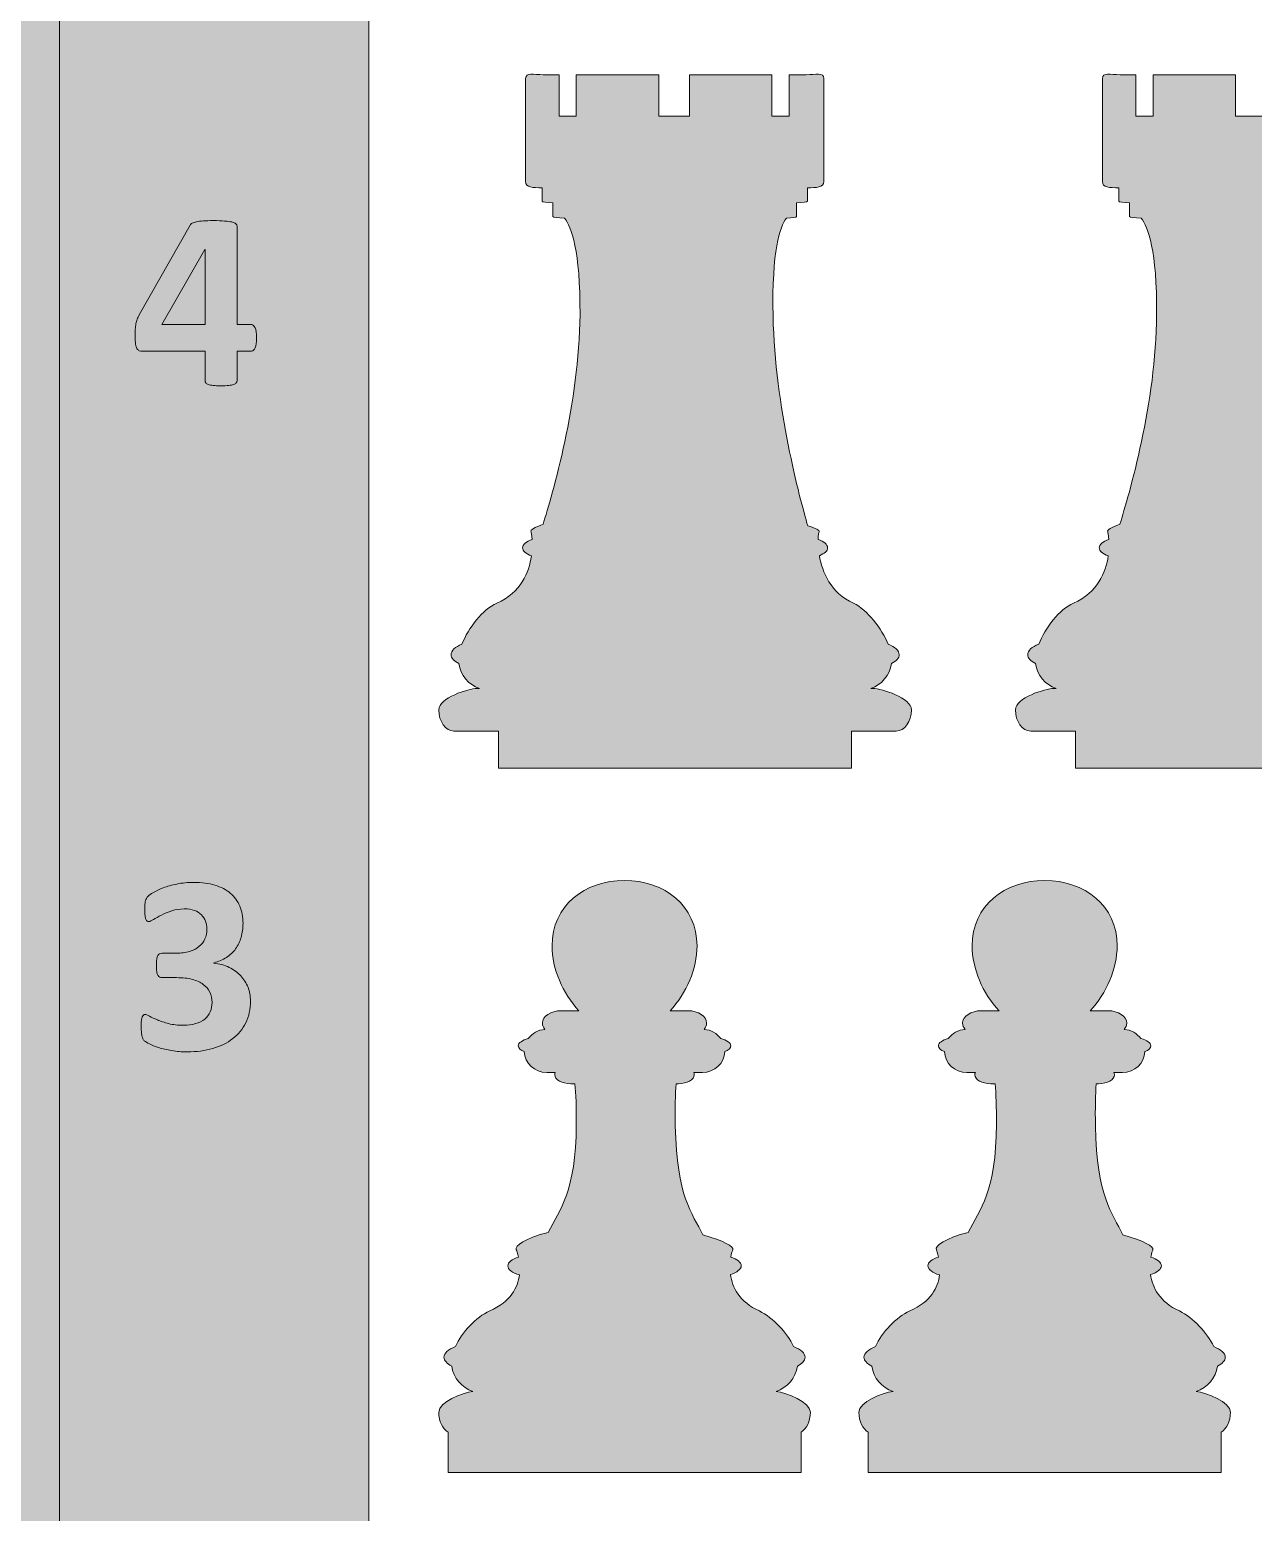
# Model space of a CAD drawing. Header units: inches. Extents: x 492 to 1331, y -1203 to -612.
# Drawn here: x 1050.2 to 1169.7, y -1058 to -913.2 of the extents above; entities that cross this region are included whole.
import ezdxf

# ---------------------------------------------------------------- set-up
doc = ezdxf.new("R2010")
doc.units = ezdxf.units.IN
doc.header["$MEASUREMENT"] = 0
doc.layers.add('Layer 1', color=7, linetype='Continuous')

# ---------------------------------------------------------------- blocks, each defined once
blk = doc.blocks.new('block 4')
at = {"layer": 'Layer 1', "lineweight": 0}
blk.add_lwpolyline([(1067.31, -934.63), (1067.29, -934.63), (1063.08, -941.98), (1067.31, -941.98), (1067.31, -934.63)], dxfattribs=at)
for points, knots in [([(1072.34, -943.29), (1072.34, -943.71), (1072.3, -944.03), (1072.21, -944.25), (1072.12, -944.46), (1072.01, -944.57), (1071.86, -944.57), (1071.86, -944.57), (1070.44, -944.57), (1070.44, -944.57), (1070.44, -944.57), (1070.44, -947.46), (1070.44, -947.46), (1070.44, -947.55), (1070.41, -947.62), (1070.36, -947.68), (1070.31, -947.74), (1070.23, -947.79), (1070.1, -947.83), (1069.98, -947.88), (1069.82, -947.91), (1069.62, -947.93), (1069.42, -947.95), (1069.17, -947.96), (1068.86, -947.96), (1068.56, -947.96), (1068.31, -947.95), (1068.11, -947.93), (1067.91, -947.91), (1067.75, -947.88), (1067.63, -947.83), (1067.51, -947.79), (1067.43, -947.74), (1067.38, -947.68), (1067.34, -947.62), (1067.31, -947.55), (1067.31, -947.46), (1067.31, -947.46), (1067.31, -944.57), (1067.31, -944.57), (1067.31, -944.57), (1061.2, -944.57), (1061.2, -944.57), (1061.08, -944.57), (1060.98, -944.56), (1060.89, -944.53), (1060.8, -944.5), (1060.72, -944.44), (1060.66, -944.33), (1060.6, -944.23), (1060.55, -944.08), (1060.52, -943.89), (1060.5, -943.69), (1060.48, -943.44), (1060.48, -943.12), (1060.48, -942.85), (1060.49, -942.62), (1060.5, -942.43), (1060.51, -942.24), (1060.53, -942.06), (1060.56, -941.9), (1060.59, -941.75), (1060.63, -941.6), (1060.68, -941.46), (1060.74, -941.32), (1060.81, -941.17), (1060.89, -941.02), (1060.89, -941.02), (1065.85, -932.26), (1065.85, -932.26), (1065.9, -932.18), (1065.97, -932.12), (1066.06, -932.07), (1066.16, -932.01), (1066.3, -931.97), (1066.48, -931.93), (1066.66, -931.89), (1066.88, -931.87), (1067.15, -931.85), (1067.42, -931.83), (1067.75, -931.82), (1068.14, -931.82), (1068.56, -931.82), (1068.92, -931.83), (1069.22, -931.86), (1069.51, -931.88), (1069.75, -931.91), (1069.93, -931.95), (1070.1, -932), (1070.23, -932.05), (1070.31, -932.12), (1070.4, -932.19), (1070.44, -932.26), (1070.44, -932.36), (1070.44, -932.36), (1070.44, -941.98), (1070.44, -941.98), (1070.44, -941.98), (1071.86, -941.98), (1071.86, -941.98), (1071.99, -941.98), (1072.1, -942.08), (1072.2, -942.28), (1072.29, -942.48), (1072.34, -942.82), (1072.34, -943.29)], [0, 0, 0, 0, 1, 1, 1, 2, 2, 2, 3, 3, 3, 4, 4, 4, 5, 5, 5, 6, 6, 6, 7, 7, 7, 8, 8, 8, 9, 9, 9, 10, 10, 10, 11, 11, 11, 12, 12, 12, 13, 13, 13, 14, 14, 14, 15, 15, 15, 16, 16, 16, 17, 17, 17, 18, 18, 18, 19, 19, 19, 20, 20, 20, 21, 21, 21, 22, 22, 22, 23, 23, 23, 24, 24, 24, 25, 25, 25, 26, 26, 26, 27, 27, 27, 28, 28, 28, 29, 29, 29, 30, 30, 30, 31, 31, 31, 32, 32, 32, 33, 33, 33, 34, 34, 34, 35, 35, 35, 35]), ([(1071.75, -1008.07), (1071.75, -1008.87), (1071.6, -1009.58), (1071.3, -1010.2), (1070.99, -1010.81), (1070.57, -1011.33), (1070.02, -1011.75), (1069.48, -1012.17), (1068.83, -1012.49), (1068.07, -1012.71), (1067.31, -1012.93), (1066.49, -1013.04), (1065.59, -1013.04), (1065.05, -1013.04), (1064.53, -1013), (1064.06, -1012.92), (1063.58, -1012.84), (1063.16, -1012.75), (1062.79, -1012.63), (1062.42, -1012.51), (1062.12, -1012.4), (1061.88, -1012.27), (1061.64, -1012.15), (1061.49, -1012.05), (1061.41, -1011.99), (1061.34, -1011.92), (1061.28, -1011.85), (1061.25, -1011.77), (1061.21, -1011.68), (1061.18, -1011.59), (1061.15, -1011.47), (1061.12, -1011.36), (1061.1, -1011.22), (1061.09, -1011.05), (1061.07, -1010.89), (1061.07, -1010.68), (1061.07, -1010.44), (1061.07, -1010.05), (1061.1, -1009.77), (1061.17, -1009.62), (1061.23, -1009.47), (1061.33, -1009.39), (1061.46, -1009.39), (1061.55, -1009.39), (1061.69, -1009.45), (1061.89, -1009.56), (1062.09, -1009.67), (1062.35, -1009.79), (1062.66, -1009.92), (1062.97, -1010.05), (1063.34, -1010.17), (1063.76, -1010.28), (1064.18, -1010.39), (1064.66, -1010.44), (1065.19, -1010.44), (1065.65, -1010.44), (1066.05, -1010.39), (1066.39, -1010.28), (1066.74, -1010.18), (1067.03, -1010.03), (1067.28, -1009.83), (1067.52, -1009.64), (1067.7, -1009.4), (1067.82, -1009.13), (1067.94, -1008.85), (1068, -1008.54), (1068, -1008.21), (1068, -1007.84), (1067.93, -1007.5), (1067.78, -1007.21), (1067.64, -1006.91), (1067.42, -1006.66), (1067.14, -1006.45), (1066.86, -1006.24), (1066.5, -1006.07), (1066.06, -1005.96), (1065.63, -1005.84), (1065.12, -1005.79), (1064.54, -1005.79), (1064.54, -1005.79), (1063.16, -1005.79), (1063.16, -1005.79), (1063.05, -1005.79), (1062.96, -1005.77), (1062.88, -1005.74), (1062.81, -1005.71), (1062.75, -1005.65), (1062.7, -1005.56), (1062.65, -1005.47), (1062.61, -1005.35), (1062.59, -1005.19), (1062.57, -1005.03), (1062.56, -1004.82), (1062.56, -1004.56), (1062.56, -1004.32), (1062.57, -1004.13), (1062.59, -1003.98), (1062.61, -1003.82), (1062.65, -1003.71), (1062.69, -1003.62), (1062.74, -1003.54), (1062.8, -1003.48), (1062.87, -1003.45), (1062.94, -1003.42), (1063.02, -1003.4), (1063.12, -1003.4), (1063.12, -1003.4), (1064.51, -1003.4), (1064.51, -1003.4), (1064.99, -1003.4), (1065.42, -1003.35), (1065.79, -1003.23), (1066.16, -1003.12), (1066.47, -1002.97), (1066.72, -1002.76), (1066.97, -1002.55), (1067.16, -1002.3), (1067.29, -1002.01), (1067.43, -1001.72), (1067.49, -1001.4), (1067.49, -1001.04), (1067.49, -1000.77), (1067.45, -1000.51), (1067.36, -1000.27), (1067.27, -1000.03), (1067.13, -999.82), (1066.95, -999.64), (1066.78, -999.46), (1066.55, -999.32), (1066.27, -999.22), (1065.99, -999.12), (1065.66, -999.07), (1065.28, -999.07), (1064.85, -999.07), (1064.45, -999.13), (1064.07, -999.26), (1063.69, -999.38), (1063.35, -999.52), (1063.05, -999.68), (1062.75, -999.83), (1062.49, -999.97), (1062.28, -1000.1), (1062.07, -1000.23), (1061.92, -1000.3), (1061.82, -1000.3), (1061.76, -1000.3), (1061.7, -1000.29), (1061.65, -1000.26), (1061.6, -1000.23), (1061.56, -1000.17), (1061.52, -1000.09), (1061.49, -1000.01), (1061.47, -999.89), (1061.45, -999.73), (1061.43, -999.58), (1061.43, -999.37), (1061.43, -999.13), (1061.43, -998.92), (1061.43, -998.75), (1061.44, -998.61), (1061.45, -998.48), (1061.46, -998.37), (1061.49, -998.27), (1061.51, -998.18), (1061.54, -998.11), (1061.58, -998.04), (1061.62, -997.97), (1061.68, -997.9), (1061.76, -997.82), (1061.84, -997.75), (1062.01, -997.63), (1062.27, -997.47), (1062.52, -997.32), (1062.84, -997.16), (1063.23, -997.01), (1063.62, -996.87), (1064.06, -996.74), (1064.57, -996.64), (1065.08, -996.53), (1065.63, -996.48), (1066.22, -996.48), (1066.99, -996.48), (1067.68, -996.57), (1068.28, -996.76), (1068.87, -996.94), (1069.38, -997.2), (1069.78, -997.54), (1070.19, -997.88), (1070.5, -998.3), (1070.71, -998.8), (1070.92, -999.3), (1071.02, -999.86), (1071.02, -1000.49), (1071.02, -1000.97), (1070.96, -1001.42), (1070.84, -1001.85), (1070.72, -1002.27), (1070.53, -1002.64), (1070.3, -1002.97), (1070.06, -1003.3), (1069.76, -1003.58), (1069.4, -1003.81), (1069.04, -1004.04), (1068.63, -1004.21), (1068.16, -1004.33), (1068.16, -1004.33), (1068.16, -1004.37), (1068.16, -1004.37), (1068.72, -1004.43), (1069.22, -1004.57), (1069.67, -1004.79), (1070.11, -1005.01), (1070.49, -1005.28), (1070.8, -1005.61), (1071.11, -1005.94), (1071.34, -1006.32), (1071.51, -1006.73), (1071.67, -1007.15), (1071.75, -1007.59), (1071.75, -1008.07)], [0, 0, 0, 0, 1, 1, 1, 2, 2, 2, 3, 3, 3, 4, 4, 4, 5, 5, 5, 6, 6, 6, 7, 7, 7, 8, 8, 8, 9, 9, 9, 10, 10, 10, 11, 11, 11, 12, 12, 12, 13, 13, 13, 14, 14, 14, 15, 15, 15, 16, 16, 16, 17, 17, 17, 18, 18, 18, 19, 19, 19, 20, 20, 20, 21, 21, 21, 22, 22, 22, 23, 23, 23, 24, 24, 24, 25, 25, 25, 26, 26, 26, 27, 27, 27, 28, 28, 28, 29, 29, 29, 30, 30, 30, 31, 31, 31, 32, 32, 32, 33, 33, 33, 34, 34, 34, 35, 35, 35, 36, 36, 36, 37, 37, 37, 38, 38, 38, 39, 39, 39, 40, 40, 40, 41, 41, 41, 42, 42, 42, 43, 43, 43, 44, 44, 44, 45, 45, 45, 46, 46, 46, 47, 47, 47, 48, 48, 48, 49, 49, 49, 50, 50, 50, 51, 51, 51, 52, 52, 52, 53, 53, 53, 54, 54, 54, 55, 55, 55, 56, 56, 56, 57, 57, 57, 58, 58, 58, 59, 59, 59, 60, 60, 60, 61, 61, 61, 62, 62, 62, 63, 63, 63, 64, 64, 64, 65, 65, 65, 66, 66, 66, 67, 67, 67, 68, 68, 68, 69, 69, 69, 70, 70, 70, 71, 71, 71, 72, 72, 72, 73, 73, 73, 73])]:
    blk.add_open_spline(points, degree=3, knots=knots, dxfattribs=at)

msp = doc.modelspace()

# ---------------------------------------------------------------- hatches: boundary and pattern name
at = {"layer": 'Layer 1'}
h = msp.add_hatch(color=250, dxfattribs=at)
h.dxf.hatch_style = 2
h.paths.add_polyline_path([(1083.3, -1202.91), (492.4, -1202.91), (492.4, -612.01), (1083.3, -612.01)])
h = msp.add_hatch(color=7, dxfattribs=at)
h.dxf.hatch_style = 2
edge = h.paths.add_edge_path()
edge.add_spline(control_points=[(1132.57, -977.53), (1132.57, -977.53), (1132.35, -977.53), (1132.35, -977.53), (1133.41, -977.17), (1134.2, -976.24), (1134.36, -975.1), (1134.84, -974.84), (1135.12, -974.55), (1135.12, -974.22), (1135.12, -973.84), (1134.71, -973.48), (1134.04, -973.2), (1133.41, -971.65), (1132.03, -969.88), (1130.65, -969.2), (1128.44, -968.21), (1127.6, -966.17), (1127.32, -964.56), (1127.82, -964.35), (1128.13, -964.08), (1128.13, -963.79), (1128.13, -963.47), (1127.77, -963.18), (1127.2, -962.97), (1127.21, -962.56), (1127.26, -962.29), (1127.3, -962.22), (1127.38, -962.09), (1126.96, -961.87), (1126.19, -961.63), (1125.43, -959.02), (1122.98, -950), (1122.8, -941.16), (1122.67, -934.75), (1123.46, -932.42), (1124.1, -931.58), (1124.67, -931.56), (1125.09, -931.49), (1125.09, -931.41), (1125.09, -931.41), (1125.09, -930.08), (1125.09, -930.08), (1125.71, -930.06), (1126.15, -929.99), (1126.15, -929.91), (1126.15, -929.91), (1126.15, -928.61), (1126.15, -928.61), (1127.04, -928.61), (1127.75, -928.59), (1127.75, -928), (1127.75, -928), (1127.75, -917.92), (1127.75, -917.92), (1127.75, -917.3), (1126.98, -917.56), (1126.03, -917.56), (1126.03, -917.56), (1124.36, -917.56), (1124.36, -917.56), (1124.36, -917.56), (1124.36, -921.6), (1124.36, -921.6), (1124.36, -921.6), (1122.67, -921.6), (1122.67, -921.6), (1122.67, -921.6), (1122.67, -917.56), (1122.67, -917.56), (1122.67, -917.56), (1114.62, -917.56), (1114.62, -917.56), (1114.62, -917.56), (1114.62, -921.6), (1114.62, -921.6), (1114.62, -921.6), (1111.63, -921.6), (1111.63, -921.6), (1111.63, -921.6), (1111.63, -917.56), (1111.63, -917.56), (1111.63, -917.56), (1103.58, -917.56), (1103.58, -917.56), (1103.58, -917.56), (1103.58, -921.6), (1103.58, -921.6), (1103.58, -921.6), (1101.9, -921.6), (1101.9, -921.6), (1101.9, -921.6), (1101.9, -917.56), (1101.9, -917.56), (1101.9, -917.56), (1100.35, -917.56), (1100.35, -917.56), (1099.4, -917.56), (1098.63, -917.3), (1098.63, -917.92), (1098.63, -917.92), (1098.63, -928), (1098.63, -928), (1098.63, -928.59), (1099.34, -928.61), (1100.23, -928.61), (1100.23, -928.61), (1100.23, -929.91), (1100.23, -929.91), (1100.23, -929.99), (1100.67, -930.06), (1101.29, -930.08), (1101.29, -930.08), (1101.29, -931.41), (1101.29, -931.41), (1101.29, -931.5), (1101.78, -931.57), (1102.42, -931.58), (1103.1, -932.42), (1103.97, -934.72), (1103.94, -941), (1103.89, -949.58), (1101.23, -958.67), (1100.33, -961.49), (1099.51, -961.78), (1099.06, -962.04), (1099.16, -962.22), (1099.18, -962.29), (1099.24, -962.56), (1099.26, -962.97), (1098.69, -963.18), (1098.33, -963.47), (1098.33, -963.79), (1098.33, -964.1), (1098.66, -964.37), (1099.2, -964.58), (1098.97, -966.18), (1098.16, -968.17), (1095.81, -969.2), (1094.42, -969.81), (1093.03, -971.63), (1092.41, -973.2), (1091.74, -973.48), (1091.34, -973.84), (1091.34, -974.22), (1091.34, -974.55), (1091.62, -974.84), (1092.1, -975.1), (1092.25, -976.24), (1093.05, -977.17), (1094.11, -977.53), (1094.11, -977.53), (1093.88, -977.53), (1093.88, -977.53), (1093.06, -977.53), (1090.14, -978.46), (1090.14, -979.61), (1090.14, -980.76), (1090.81, -981.69), (1091.63, -981.69), (1091.63, -981.69), (1095.99, -981.69), (1095.99, -981.69), (1095.99, -981.69), (1095.99, -985.33), (1095.99, -985.33), (1095.99, -985.33), (1130.47, -985.33), (1130.47, -985.33), (1130.47, -985.33), (1130.47, -981.69), (1130.47, -981.69), (1130.47, -981.69), (1134.82, -981.69), (1134.82, -981.69), (1135.65, -981.69), (1136.32, -980.76), (1136.32, -979.61), (1136.32, -978.46), (1133.4, -977.53), (1132.57, -977.53)], knot_values=[0, 0, 0, 0, 1, 1, 1, 2, 2, 2, 3, 3, 3, 4, 4, 4, 5, 5, 5, 6, 6, 6, 7, 7, 7, 8, 8, 8, 9, 9, 9, 10, 10, 10, 11, 11, 11, 12, 12, 12, 13, 13, 13, 14, 14, 14, 15, 15, 15, 16, 16, 16, 17, 17, 17, 18, 18, 18, 19, 19, 19, 20, 20, 20, 21, 21, 21, 22, 22, 22, 23, 23, 23, 24, 24, 24, 25, 25, 25, 26, 26, 26, 27, 27, 27, 28, 28, 28, 29, 29, 29, 30, 30, 30, 31, 31, 31, 32, 32, 32, 33, 33, 33, 34, 34, 34, 35, 35, 35, 36, 36, 36, 37, 37, 37, 38, 38, 38, 39, 39, 39, 40, 40, 40, 41, 41, 41, 42, 42, 42, 43, 43, 43, 44, 44, 44, 45, 45, 45, 46, 46, 46, 47, 47, 47, 48, 48, 48, 49, 49, 49, 50, 50, 50, 51, 51, 51, 52, 52, 52, 53, 53, 53, 54, 54, 54, 55, 55, 55, 56, 56, 56, 57, 57, 57, 58, 58, 58, 59, 59, 59, 60, 60, 60, 60], degree=3, periodic=1)
h = msp.add_hatch(color=7, dxfattribs=at)
h.dxf.hatch_style = 2
edge = h.paths.add_edge_path()
edge.add_spline(control_points=[(1188.91, -977.53), (1188.91, -977.53), (1188.68, -977.53), (1188.68, -977.53), (1189.74, -977.17), (1190.54, -976.24), (1190.69, -975.1), (1191.17, -974.84), (1191.45, -974.55), (1191.45, -974.22), (1191.45, -973.84), (1191.05, -973.48), (1190.37, -973.2), (1189.75, -971.65), (1188.37, -969.88), (1186.98, -969.2), (1184.78, -968.21), (1183.94, -966.17), (1183.66, -964.56), (1184.16, -964.35), (1184.47, -964.08), (1184.47, -963.79), (1184.47, -963.47), (1184.11, -963.18), (1183.53, -962.97), (1183.55, -962.56), (1183.59, -962.29), (1183.63, -962.22), (1183.71, -962.09), (1183.3, -961.87), (1182.53, -961.63), (1181.76, -959.02), (1179.32, -950), (1179.14, -941.16), (1179.01, -934.75), (1179.8, -932.42), (1180.44, -931.58), (1181.01, -931.56), (1181.43, -931.49), (1181.43, -931.41), (1181.43, -931.41), (1181.43, -930.08), (1181.43, -930.08), (1182.04, -930.06), (1182.49, -929.99), (1182.49, -929.91), (1182.49, -929.91), (1182.49, -928.61), (1182.49, -928.61), (1183.38, -928.61), (1184.08, -928.59), (1184.08, -928), (1184.08, -928), (1184.08, -917.92), (1184.08, -917.92), (1184.08, -917.3), (1183.31, -917.56), (1182.37, -917.56), (1182.37, -917.56), (1180.69, -917.56), (1180.69, -917.56), (1180.69, -917.56), (1180.69, -921.6), (1180.69, -921.6), (1180.69, -921.6), (1179.01, -921.6), (1179.01, -921.6), (1179.01, -921.6), (1179.01, -917.56), (1179.01, -917.56), (1179.01, -917.56), (1170.96, -917.56), (1170.96, -917.56), (1170.96, -917.56), (1170.96, -921.6), (1170.96, -921.6), (1170.96, -921.6), (1167.97, -921.6), (1167.97, -921.6), (1167.97, -921.6), (1167.97, -917.56), (1167.97, -917.56), (1167.97, -917.56), (1159.92, -917.56), (1159.92, -917.56), (1159.92, -917.56), (1159.92, -921.6), (1159.92, -921.6), (1159.92, -921.6), (1158.23, -921.6), (1158.23, -921.6), (1158.23, -921.6), (1158.23, -917.56), (1158.23, -917.56), (1158.23, -917.56), (1156.69, -917.56), (1156.69, -917.56), (1155.74, -917.56), (1154.97, -917.3), (1154.97, -917.92), (1154.97, -917.92), (1154.97, -928), (1154.97, -928), (1154.97, -928.59), (1155.67, -928.61), (1156.56, -928.61), (1156.56, -928.61), (1156.56, -929.91), (1156.56, -929.91), (1156.56, -929.99), (1157.01, -930.06), (1157.63, -930.08), (1157.63, -930.08), (1157.63, -931.41), (1157.63, -931.41), (1157.63, -931.5), (1158.11, -931.57), (1158.76, -931.58), (1159.44, -932.42), (1160.3, -934.72), (1160.27, -941), (1160.23, -949.58), (1157.56, -958.67), (1156.67, -961.49), (1155.84, -961.78), (1155.4, -962.04), (1155.49, -962.22), (1155.52, -962.29), (1155.57, -962.56), (1155.6, -962.97), (1155.02, -963.18), (1154.66, -963.47), (1154.66, -963.79), (1154.66, -964.1), (1154.99, -964.37), (1155.54, -964.58), (1155.3, -966.18), (1154.5, -968.17), (1152.14, -969.2), (1150.76, -969.81), (1149.37, -971.63), (1148.75, -973.2), (1148.08, -973.48), (1147.67, -973.84), (1147.67, -974.22), (1147.67, -974.55), (1147.95, -974.84), (1148.43, -975.1), (1148.59, -976.24), (1149.38, -977.17), (1150.44, -977.53), (1150.44, -977.53), (1150.22, -977.53), (1150.22, -977.53), (1149.39, -977.53), (1146.47, -978.46), (1146.47, -979.61), (1146.47, -980.76), (1147.14, -981.69), (1147.97, -981.69), (1147.97, -981.69), (1152.33, -981.69), (1152.33, -981.69), (1152.33, -981.69), (1152.33, -985.33), (1152.33, -985.33), (1152.33, -985.33), (1186.8, -985.33), (1186.8, -985.33), (1186.8, -985.33), (1186.8, -981.69), (1186.8, -981.69), (1186.8, -981.69), (1191.16, -981.69), (1191.16, -981.69), (1191.98, -981.69), (1192.65, -980.76), (1192.65, -979.61), (1192.65, -978.46), (1189.73, -977.53), (1188.91, -977.53)], knot_values=[0, 0, 0, 0, 1, 1, 1, 2, 2, 2, 3, 3, 3, 4, 4, 4, 5, 5, 5, 6, 6, 6, 7, 7, 7, 8, 8, 8, 9, 9, 9, 10, 10, 10, 11, 11, 11, 12, 12, 12, 13, 13, 13, 14, 14, 14, 15, 15, 15, 16, 16, 16, 17, 17, 17, 18, 18, 18, 19, 19, 19, 20, 20, 20, 21, 21, 21, 22, 22, 22, 23, 23, 23, 24, 24, 24, 25, 25, 25, 26, 26, 26, 27, 27, 27, 28, 28, 28, 29, 29, 29, 30, 30, 30, 31, 31, 31, 32, 32, 32, 33, 33, 33, 34, 34, 34, 35, 35, 35, 36, 36, 36, 37, 37, 37, 38, 38, 38, 39, 39, 39, 40, 40, 40, 41, 41, 41, 42, 42, 42, 43, 43, 43, 44, 44, 44, 45, 45, 45, 46, 46, 46, 47, 47, 47, 48, 48, 48, 49, 49, 49, 50, 50, 50, 51, 51, 51, 52, 52, 52, 53, 53, 53, 54, 54, 54, 55, 55, 55, 56, 56, 56, 57, 57, 57, 58, 58, 58, 59, 59, 59, 60, 60, 60, 60], degree=3, periodic=1)
h = msp.add_hatch(color=7, dxfattribs=at)
h.dxf.hatch_style = 2
edge = h.paths.add_edge_path()
edge.add_spline(control_points=[(1126.44, -1048.26), (1126.44, -1047.22), (1124.12, -1046.35), (1123.1, -1046.21), (1124.19, -1045.87), (1125.02, -1044.91), (1125.17, -1043.75), (1125.65, -1043.5), (1125.93, -1043.2), (1125.93, -1042.88), (1125.93, -1042.48), (1125.51, -1042.12), (1124.8, -1041.84), (1124.16, -1040.46), (1122.81, -1039.02), (1121.46, -1038.36), (1119.52, -1037.48), (1118.82, -1036.05), (1118.64, -1034.8), (1119.28, -1034.59), (1119.69, -1034.28), (1119.69, -1033.94), (1119.69, -1033.61), (1119.29, -1033.3), (1118.66, -1033.09), (1118.73, -1032.71), (1118.82, -1032.45), (1118.86, -1032.38), (1119.03, -1032.1), (1117.95, -1031.47), (1115.94, -1030.93), (1114.91, -1028.8), (1113.38, -1027.21), (1113.25, -1020.28), (1113.22, -1018.53), (1113.25, -1017.18), (1113.32, -1016.15), (1113.32, -1016.15), (1113.55, -1016.15), (1113.55, -1016.15), (1114.41, -1016.15), (1115.1, -1015.76), (1115.1, -1015.27), (1115.1, -1015.2), (1115.09, -1015.13), (1115.06, -1015.06), (1115.06, -1015.06), (1115.89, -1015.06), (1115.89, -1015.06), (1117.08, -1015.06), (1118.04, -1014.15), (1118.08, -1013.02), (1118.44, -1012.87), (1118.67, -1012.67), (1118.67, -1012.45), (1118.67, -1012.16), (1118.28, -1011.9), (1117.69, -1011.74), (1117.33, -1011.24), (1116.74, -1010.89), (1116.06, -1010.84), (1116.22, -1010.66), (1116.31, -1010.46), (1116.31, -1010.23), (1116.31, -1009.56), (1115.49, -1009.02), (1114.48, -1009.02), (1114.48, -1009.02), (1112.74, -1009.02), (1112.74, -1009.02), (1114.35, -1007.33), (1115.37, -1004.9), (1115.37, -1002.68), (1115.37, -998.77), (1112.2, -996.29), (1108.29, -996.29), (1104.38, -996.29), (1101.21, -998.77), (1101.21, -1002.68), (1101.21, -1004.9), (1102.23, -1007.33), (1103.84, -1009.02), (1103.84, -1009.02), (1102.1, -1009.02), (1102.1, -1009.02), (1101.09, -1009.02), (1100.27, -1009.56), (1100.27, -1010.23), (1100.27, -1010.46), (1100.36, -1010.66), (1100.52, -1010.84), (1099.84, -1010.89), (1099.25, -1011.24), (1098.89, -1011.74), (1098.3, -1011.9), (1097.91, -1012.16), (1097.91, -1012.45), (1097.91, -1012.67), (1098.14, -1012.87), (1098.5, -1013.02), (1098.54, -1014.15), (1099.5, -1015.06), (1100.69, -1015.06), (1100.69, -1015.06), (1101.52, -1015.06), (1101.52, -1015.06), (1101.49, -1015.13), (1101.47, -1015.2), (1101.47, -1015.27), (1101.47, -1015.76), (1102.17, -1016.15), (1103.03, -1016.15), (1103.03, -1016.15), (1103.45, -1016.15), (1103.45, -1016.15), (1103.54, -1017.15), (1103.59, -1018.45), (1103.58, -1020.12), (1103.55, -1026.77), (1101.96, -1028.41), (1100.83, -1030.68), (1098.62, -1031.24), (1097.52, -1031.98), (1097.72, -1032.38), (1097.75, -1032.45), (1097.85, -1032.71), (1097.93, -1033.09), (1097.29, -1033.3), (1096.89, -1033.6), (1096.89, -1033.94), (1096.89, -1034.3), (1097.33, -1034.62), (1098.03, -1034.83), (1097.87, -1036.05), (1097.18, -1037.45), (1095.12, -1038.36), (1093.76, -1038.95), (1092.41, -1040.44), (1091.77, -1041.84), (1091.07, -1042.12), (1090.65, -1042.48), (1090.65, -1042.88), (1090.65, -1043.2), (1090.93, -1043.5), (1091.41, -1043.75), (1091.56, -1044.91), (1092.39, -1045.87), (1093.48, -1046.21), (1092.46, -1046.35), (1090.14, -1047.22), (1090.14, -1048.26), (1090.14, -1049.14), (1090.52, -1049.89), (1091.05, -1050.2), (1091.05, -1050.2), (1091.05, -1054.14), (1091.05, -1054.14), (1091.05, -1054.14), (1125.53, -1054.14), (1125.53, -1054.14), (1125.53, -1054.14), (1125.53, -1050.2), (1125.53, -1050.2), (1126.06, -1049.89), (1126.44, -1049.14), (1126.44, -1048.26)], knot_values=[0, 0, 0, 0, 1, 1, 1, 2, 2, 2, 3, 3, 3, 4, 4, 4, 5, 5, 5, 6, 6, 6, 7, 7, 7, 8, 8, 8, 9, 9, 9, 10, 10, 10, 11, 11, 11, 12, 12, 12, 13, 13, 13, 14, 14, 14, 15, 15, 15, 16, 16, 16, 17, 17, 17, 18, 18, 18, 19, 19, 19, 20, 20, 20, 21, 21, 21, 22, 22, 22, 23, 23, 23, 24, 24, 24, 25, 25, 25, 26, 26, 26, 27, 27, 27, 28, 28, 28, 29, 29, 29, 30, 30, 30, 31, 31, 31, 32, 32, 32, 33, 33, 33, 34, 34, 34, 35, 35, 35, 36, 36, 36, 37, 37, 37, 38, 38, 38, 39, 39, 39, 40, 40, 40, 41, 41, 41, 42, 42, 42, 43, 43, 43, 44, 44, 44, 45, 45, 45, 46, 46, 46, 47, 47, 47, 48, 48, 48, 49, 49, 49, 50, 50, 50, 51, 51, 51, 52, 52, 52, 53, 53, 53, 54, 54, 54, 55, 55, 55, 55], degree=3, periodic=1)
h = msp.add_hatch(color=7, dxfattribs=at)
h.dxf.hatch_style = 2
edge = h.paths.add_edge_path()
edge.add_spline(control_points=[(1167.48, -1048.26), (1167.48, -1047.22), (1165.15, -1046.35), (1164.13, -1046.21), (1165.23, -1045.87), (1166.05, -1044.91), (1166.21, -1043.75), (1166.69, -1043.5), (1166.97, -1043.2), (1166.97, -1042.88), (1166.97, -1042.48), (1166.54, -1042.12), (1165.84, -1041.84), (1165.2, -1040.46), (1163.85, -1039.02), (1162.5, -1038.36), (1160.55, -1037.48), (1159.86, -1036.05), (1159.67, -1034.8), (1160.32, -1034.59), (1160.73, -1034.28), (1160.73, -1033.94), (1160.73, -1033.61), (1160.33, -1033.3), (1159.7, -1033.09), (1159.77, -1032.71), (1159.86, -1032.45), (1159.9, -1032.38), (1160.07, -1032.1), (1158.99, -1031.47), (1156.98, -1030.93), (1155.95, -1028.8), (1154.42, -1027.21), (1154.29, -1020.28), (1154.26, -1018.53), (1154.29, -1017.18), (1154.36, -1016.15), (1154.36, -1016.15), (1154.59, -1016.15), (1154.59, -1016.15), (1155.45, -1016.15), (1156.14, -1015.76), (1156.14, -1015.27), (1156.14, -1015.2), (1156.12, -1015.13), (1156.09, -1015.06), (1156.09, -1015.06), (1156.93, -1015.06), (1156.93, -1015.06), (1158.11, -1015.06), (1159.08, -1014.15), (1159.12, -1013.02), (1159.48, -1012.87), (1159.7, -1012.67), (1159.7, -1012.45), (1159.7, -1012.16), (1159.32, -1011.9), (1158.73, -1011.74), (1158.36, -1011.24), (1157.77, -1010.89), (1157.1, -1010.84), (1157.25, -1010.66), (1157.35, -1010.46), (1157.35, -1010.23), (1157.35, -1009.56), (1156.53, -1009.02), (1155.52, -1009.02), (1155.52, -1009.02), (1153.78, -1009.02), (1153.78, -1009.02), (1155.38, -1007.33), (1156.41, -1004.9), (1156.41, -1002.68), (1156.41, -998.77), (1153.24, -996.29), (1149.33, -996.29), (1145.42, -996.29), (1142.25, -998.77), (1142.25, -1002.68), (1142.25, -1004.9), (1143.27, -1007.33), (1144.87, -1009.02), (1144.87, -1009.02), (1143.14, -1009.02), (1143.14, -1009.02), (1142.13, -1009.02), (1141.31, -1009.56), (1141.31, -1010.23), (1141.31, -1010.46), (1141.4, -1010.66), (1141.56, -1010.84), (1140.88, -1010.89), (1140.29, -1011.24), (1139.92, -1011.74), (1139.34, -1011.9), (1138.95, -1012.16), (1138.95, -1012.45), (1138.95, -1012.67), (1139.17, -1012.87), (1139.54, -1013.02), (1139.58, -1014.15), (1140.54, -1015.06), (1141.72, -1015.06), (1141.72, -1015.06), (1142.56, -1015.06), (1142.56, -1015.06), (1142.53, -1015.13), (1142.51, -1015.2), (1142.51, -1015.27), (1142.51, -1015.76), (1143.21, -1016.15), (1144.07, -1016.15), (1144.07, -1016.15), (1144.49, -1016.15), (1144.49, -1016.15), (1144.58, -1017.15), (1144.63, -1018.45), (1144.62, -1020.12), (1144.59, -1026.77), (1142.99, -1028.41), (1141.86, -1030.68), (1139.66, -1031.24), (1138.56, -1031.98), (1138.75, -1032.38), (1138.78, -1032.45), (1138.89, -1032.71), (1138.97, -1033.09), (1138.33, -1033.3), (1137.92, -1033.6), (1137.92, -1033.94), (1137.92, -1034.3), (1138.37, -1034.62), (1139.06, -1034.83), (1138.91, -1036.05), (1138.22, -1037.45), (1136.15, -1038.36), (1134.8, -1038.95), (1133.45, -1040.44), (1132.8, -1041.84), (1132.11, -1042.12), (1131.68, -1042.48), (1131.68, -1042.88), (1131.68, -1043.2), (1131.96, -1043.5), (1132.44, -1043.75), (1132.6, -1044.91), (1133.42, -1045.87), (1134.52, -1046.21), (1133.5, -1046.35), (1131.18, -1047.22), (1131.18, -1048.26), (1131.18, -1049.14), (1131.55, -1049.89), (1132.09, -1050.2), (1132.09, -1050.2), (1132.09, -1054.14), (1132.09, -1054.14), (1132.09, -1054.14), (1166.57, -1054.14), (1166.57, -1054.14), (1166.57, -1054.14), (1166.57, -1050.2), (1166.57, -1050.2), (1167.1, -1049.89), (1167.48, -1049.14), (1167.48, -1048.26)], knot_values=[0, 0, 0, 0, 1, 1, 1, 2, 2, 2, 3, 3, 3, 4, 4, 4, 5, 5, 5, 6, 6, 6, 7, 7, 7, 8, 8, 8, 9, 9, 9, 10, 10, 10, 11, 11, 11, 12, 12, 12, 13, 13, 13, 14, 14, 14, 15, 15, 15, 16, 16, 16, 17, 17, 17, 18, 18, 18, 19, 19, 19, 20, 20, 20, 21, 21, 21, 22, 22, 22, 23, 23, 23, 24, 24, 24, 25, 25, 25, 26, 26, 26, 27, 27, 27, 28, 28, 28, 29, 29, 29, 30, 30, 30, 31, 31, 31, 32, 32, 32, 33, 33, 33, 34, 34, 34, 35, 35, 35, 36, 36, 36, 37, 37, 37, 38, 38, 38, 39, 39, 39, 40, 40, 40, 41, 41, 41, 42, 42, 42, 43, 43, 43, 44, 44, 44, 45, 45, 45, 46, 46, 46, 47, 47, 47, 48, 48, 48, 49, 49, 49, 50, 50, 50, 51, 51, 51, 52, 52, 52, 53, 53, 53, 54, 54, 54, 55, 55, 55, 55], degree=3, periodic=1)

# ---------------------------------------------------------------- linework, layer by layer
at = {"layer": 'Layer 1', "lineweight": 0}
for points in [[(1083.3, -1202.91), (492.4, -1202.91), (492.4, -612.01), (1083.3, -612.01), (1083.3, -1202.91)], [(1053.09, -1172.7), (522.61, -1172.7), (522.61, -642.21), (1053.09, -642.21), (1053.09, -1172.7)]]:
    msp.add_lwpolyline(points, dxfattribs=at)
for points, knots in [([(1132.57, -977.53), (1132.57, -977.53), (1132.35, -977.53), (1132.35, -977.53), (1133.41, -977.17), (1134.2, -976.24), (1134.36, -975.1), (1134.84, -974.84), (1135.12, -974.55), (1135.12, -974.22), (1135.12, -973.84), (1134.71, -973.48), (1134.04, -973.2), (1133.41, -971.65), (1132.03, -969.88), (1130.65, -969.2), (1128.44, -968.21), (1127.6, -966.17), (1127.32, -964.56), (1127.82, -964.35), (1128.13, -964.08), (1128.13, -963.79), (1128.13, -963.47), (1127.77, -963.18), (1127.2, -962.97), (1127.21, -962.56), (1127.26, -962.29), (1127.3, -962.22), (1127.38, -962.09), (1126.96, -961.87), (1126.19, -961.63), (1125.43, -959.02), (1122.98, -950), (1122.8, -941.16), (1122.67, -934.75), (1123.46, -932.42), (1124.1, -931.58), (1124.67, -931.56), (1125.09, -931.49), (1125.09, -931.41), (1125.09, -931.41), (1125.09, -930.08), (1125.09, -930.08), (1125.71, -930.06), (1126.15, -929.99), (1126.15, -929.91), (1126.15, -929.91), (1126.15, -928.61), (1126.15, -928.61), (1127.04, -928.61), (1127.75, -928.59), (1127.75, -928), (1127.75, -928), (1127.75, -917.92), (1127.75, -917.92), (1127.75, -917.3), (1126.98, -917.56), (1126.03, -917.56), (1126.03, -917.56), (1124.36, -917.56), (1124.36, -917.56), (1124.36, -917.56), (1124.36, -921.6), (1124.36, -921.6), (1124.36, -921.6), (1122.67, -921.6), (1122.67, -921.6), (1122.67, -921.6), (1122.67, -917.56), (1122.67, -917.56), (1122.67, -917.56), (1114.62, -917.56), (1114.62, -917.56), (1114.62, -917.56), (1114.62, -921.6), (1114.62, -921.6), (1114.62, -921.6), (1111.63, -921.6), (1111.63, -921.6), (1111.63, -921.6), (1111.63, -917.56), (1111.63, -917.56), (1111.63, -917.56), (1103.58, -917.56), (1103.58, -917.56), (1103.58, -917.56), (1103.58, -921.6), (1103.58, -921.6), (1103.58, -921.6), (1101.9, -921.6), (1101.9, -921.6), (1101.9, -921.6), (1101.9, -917.56), (1101.9, -917.56), (1101.9, -917.56), (1100.35, -917.56), (1100.35, -917.56), (1099.4, -917.56), (1098.63, -917.3), (1098.63, -917.92), (1098.63, -917.92), (1098.63, -928), (1098.63, -928), (1098.63, -928.59), (1099.34, -928.61), (1100.23, -928.61), (1100.23, -928.61), (1100.23, -929.91), (1100.23, -929.91), (1100.23, -929.99), (1100.67, -930.06), (1101.29, -930.08), (1101.29, -930.08), (1101.29, -931.41), (1101.29, -931.41), (1101.29, -931.5), (1101.78, -931.57), (1102.42, -931.58), (1103.1, -932.42), (1103.97, -934.72), (1103.94, -941), (1103.89, -949.58), (1101.23, -958.67), (1100.33, -961.49), (1099.51, -961.78), (1099.06, -962.04), (1099.16, -962.22), (1099.18, -962.29), (1099.24, -962.56), (1099.26, -962.97), (1098.69, -963.18), (1098.33, -963.47), (1098.33, -963.79), (1098.33, -964.1), (1098.66, -964.37), (1099.2, -964.58), (1098.97, -966.18), (1098.16, -968.17), (1095.81, -969.2), (1094.42, -969.81), (1093.03, -971.63), (1092.41, -973.2), (1091.74, -973.48), (1091.34, -973.84), (1091.34, -974.22), (1091.34, -974.55), (1091.62, -974.84), (1092.1, -975.1), (1092.25, -976.24), (1093.05, -977.17), (1094.11, -977.53), (1094.11, -977.53), (1093.88, -977.53), (1093.88, -977.53), (1093.06, -977.53), (1090.14, -978.46), (1090.14, -979.61), (1090.14, -980.76), (1090.81, -981.69), (1091.63, -981.69), (1091.63, -981.69), (1095.99, -981.69), (1095.99, -981.69), (1095.99, -981.69), (1095.99, -985.33), (1095.99, -985.33), (1095.99, -985.33), (1130.47, -985.33), (1130.47, -985.33), (1130.47, -985.33), (1130.47, -981.69), (1130.47, -981.69), (1130.47, -981.69), (1134.82, -981.69), (1134.82, -981.69), (1135.65, -981.69), (1136.32, -980.76), (1136.32, -979.61), (1136.32, -978.46), (1133.4, -977.53), (1132.57, -977.53)], [0, 0, 0, 0, 1, 1, 1, 2, 2, 2, 3, 3, 3, 4, 4, 4, 5, 5, 5, 6, 6, 6, 7, 7, 7, 8, 8, 8, 9, 9, 9, 10, 10, 10, 11, 11, 11, 12, 12, 12, 13, 13, 13, 14, 14, 14, 15, 15, 15, 16, 16, 16, 17, 17, 17, 18, 18, 18, 19, 19, 19, 20, 20, 20, 21, 21, 21, 22, 22, 22, 23, 23, 23, 24, 24, 24, 25, 25, 25, 26, 26, 26, 27, 27, 27, 28, 28, 28, 29, 29, 29, 30, 30, 30, 31, 31, 31, 32, 32, 32, 33, 33, 33, 34, 34, 34, 35, 35, 35, 36, 36, 36, 37, 37, 37, 38, 38, 38, 39, 39, 39, 40, 40, 40, 41, 41, 41, 42, 42, 42, 43, 43, 43, 44, 44, 44, 45, 45, 45, 46, 46, 46, 47, 47, 47, 48, 48, 48, 49, 49, 49, 50, 50, 50, 51, 51, 51, 52, 52, 52, 53, 53, 53, 54, 54, 54, 55, 55, 55, 56, 56, 56, 57, 57, 57, 58, 58, 58, 59, 59, 59, 60, 60, 60, 60]), ([(1188.91, -977.53), (1188.91, -977.53), (1188.68, -977.53), (1188.68, -977.53), (1189.74, -977.17), (1190.54, -976.24), (1190.69, -975.1), (1191.17, -974.84), (1191.45, -974.55), (1191.45, -974.22), (1191.45, -973.84), (1191.05, -973.48), (1190.37, -973.2), (1189.75, -971.65), (1188.37, -969.88), (1186.98, -969.2), (1184.78, -968.21), (1183.94, -966.17), (1183.66, -964.56), (1184.16, -964.35), (1184.47, -964.08), (1184.47, -963.79), (1184.47, -963.47), (1184.11, -963.18), (1183.53, -962.97), (1183.55, -962.56), (1183.59, -962.29), (1183.63, -962.22), (1183.71, -962.09), (1183.3, -961.87), (1182.53, -961.63), (1181.76, -959.02), (1179.32, -950), (1179.14, -941.16), (1179.01, -934.75), (1179.8, -932.42), (1180.44, -931.58), (1181.01, -931.56), (1181.43, -931.49), (1181.43, -931.41), (1181.43, -931.41), (1181.43, -930.08), (1181.43, -930.08), (1182.04, -930.06), (1182.49, -929.99), (1182.49, -929.91), (1182.49, -929.91), (1182.49, -928.61), (1182.49, -928.61), (1183.38, -928.61), (1184.08, -928.59), (1184.08, -928), (1184.08, -928), (1184.08, -917.92), (1184.08, -917.92), (1184.08, -917.3), (1183.31, -917.56), (1182.37, -917.56), (1182.37, -917.56), (1180.69, -917.56), (1180.69, -917.56), (1180.69, -917.56), (1180.69, -921.6), (1180.69, -921.6), (1180.69, -921.6), (1179.01, -921.6), (1179.01, -921.6), (1179.01, -921.6), (1179.01, -917.56), (1179.01, -917.56), (1179.01, -917.56), (1170.96, -917.56), (1170.96, -917.56), (1170.96, -917.56), (1170.96, -921.6), (1170.96, -921.6), (1170.96, -921.6), (1167.97, -921.6), (1167.97, -921.6), (1167.97, -921.6), (1167.97, -917.56), (1167.97, -917.56), (1167.97, -917.56), (1159.92, -917.56), (1159.92, -917.56), (1159.92, -917.56), (1159.92, -921.6), (1159.92, -921.6), (1159.92, -921.6), (1158.23, -921.6), (1158.23, -921.6), (1158.23, -921.6), (1158.23, -917.56), (1158.23, -917.56), (1158.23, -917.56), (1156.69, -917.56), (1156.69, -917.56), (1155.74, -917.56), (1154.97, -917.3), (1154.97, -917.92), (1154.97, -917.92), (1154.97, -928), (1154.97, -928), (1154.97, -928.59), (1155.67, -928.61), (1156.56, -928.61), (1156.56, -928.61), (1156.56, -929.91), (1156.56, -929.91), (1156.56, -929.99), (1157.01, -930.06), (1157.63, -930.08), (1157.63, -930.08), (1157.63, -931.41), (1157.63, -931.41), (1157.63, -931.5), (1158.11, -931.57), (1158.76, -931.58), (1159.44, -932.42), (1160.3, -934.72), (1160.27, -941), (1160.23, -949.58), (1157.56, -958.67), (1156.67, -961.49), (1155.84, -961.78), (1155.4, -962.04), (1155.49, -962.22), (1155.52, -962.29), (1155.57, -962.56), (1155.6, -962.97), (1155.02, -963.18), (1154.66, -963.47), (1154.66, -963.79), (1154.66, -964.1), (1154.99, -964.37), (1155.54, -964.58), (1155.3, -966.18), (1154.5, -968.17), (1152.14, -969.2), (1150.76, -969.81), (1149.37, -971.63), (1148.75, -973.2), (1148.08, -973.48), (1147.67, -973.84), (1147.67, -974.22), (1147.67, -974.55), (1147.95, -974.84), (1148.43, -975.1), (1148.59, -976.24), (1149.38, -977.17), (1150.44, -977.53), (1150.44, -977.53), (1150.22, -977.53), (1150.22, -977.53), (1149.39, -977.53), (1146.47, -978.46), (1146.47, -979.61), (1146.47, -980.76), (1147.14, -981.69), (1147.97, -981.69), (1147.97, -981.69), (1152.33, -981.69), (1152.33, -981.69), (1152.33, -981.69), (1152.33, -985.33), (1152.33, -985.33), (1152.33, -985.33), (1186.8, -985.33), (1186.8, -985.33), (1186.8, -985.33), (1186.8, -981.69), (1186.8, -981.69), (1186.8, -981.69), (1191.16, -981.69), (1191.16, -981.69), (1191.98, -981.69), (1192.65, -980.76), (1192.65, -979.61), (1192.65, -978.46), (1189.73, -977.53), (1188.91, -977.53)], [0, 0, 0, 0, 1, 1, 1, 2, 2, 2, 3, 3, 3, 4, 4, 4, 5, 5, 5, 6, 6, 6, 7, 7, 7, 8, 8, 8, 9, 9, 9, 10, 10, 10, 11, 11, 11, 12, 12, 12, 13, 13, 13, 14, 14, 14, 15, 15, 15, 16, 16, 16, 17, 17, 17, 18, 18, 18, 19, 19, 19, 20, 20, 20, 21, 21, 21, 22, 22, 22, 23, 23, 23, 24, 24, 24, 25, 25, 25, 26, 26, 26, 27, 27, 27, 28, 28, 28, 29, 29, 29, 30, 30, 30, 31, 31, 31, 32, 32, 32, 33, 33, 33, 34, 34, 34, 35, 35, 35, 36, 36, 36, 37, 37, 37, 38, 38, 38, 39, 39, 39, 40, 40, 40, 41, 41, 41, 42, 42, 42, 43, 43, 43, 44, 44, 44, 45, 45, 45, 46, 46, 46, 47, 47, 47, 48, 48, 48, 49, 49, 49, 50, 50, 50, 51, 51, 51, 52, 52, 52, 53, 53, 53, 54, 54, 54, 55, 55, 55, 56, 56, 56, 57, 57, 57, 58, 58, 58, 59, 59, 59, 60, 60, 60, 60]), ([(1126.44, -1048.26), (1126.44, -1047.22), (1124.12, -1046.35), (1123.1, -1046.21), (1124.19, -1045.87), (1125.02, -1044.91), (1125.17, -1043.75), (1125.65, -1043.5), (1125.93, -1043.2), (1125.93, -1042.88), (1125.93, -1042.48), (1125.51, -1042.12), (1124.8, -1041.84), (1124.16, -1040.46), (1122.81, -1039.02), (1121.46, -1038.36), (1119.52, -1037.48), (1118.82, -1036.05), (1118.64, -1034.8), (1119.28, -1034.59), (1119.69, -1034.28), (1119.69, -1033.94), (1119.69, -1033.61), (1119.29, -1033.3), (1118.66, -1033.09), (1118.73, -1032.71), (1118.82, -1032.45), (1118.86, -1032.38), (1119.03, -1032.1), (1117.95, -1031.47), (1115.94, -1030.93), (1114.91, -1028.8), (1113.38, -1027.21), (1113.25, -1020.28), (1113.22, -1018.53), (1113.25, -1017.18), (1113.32, -1016.15), (1113.32, -1016.15), (1113.55, -1016.15), (1113.55, -1016.15), (1114.41, -1016.15), (1115.1, -1015.76), (1115.1, -1015.27), (1115.1, -1015.2), (1115.09, -1015.13), (1115.06, -1015.06), (1115.06, -1015.06), (1115.89, -1015.06), (1115.89, -1015.06), (1117.08, -1015.06), (1118.04, -1014.15), (1118.08, -1013.02), (1118.44, -1012.87), (1118.67, -1012.67), (1118.67, -1012.45), (1118.67, -1012.16), (1118.28, -1011.9), (1117.69, -1011.74), (1117.33, -1011.24), (1116.74, -1010.89), (1116.06, -1010.84), (1116.22, -1010.66), (1116.31, -1010.46), (1116.31, -1010.23), (1116.31, -1009.56), (1115.49, -1009.02), (1114.48, -1009.02), (1114.48, -1009.02), (1112.74, -1009.02), (1112.74, -1009.02), (1114.35, -1007.33), (1115.37, -1004.9), (1115.37, -1002.68), (1115.37, -998.77), (1112.2, -996.29), (1108.29, -996.29), (1104.38, -996.29), (1101.21, -998.77), (1101.21, -1002.68), (1101.21, -1004.9), (1102.23, -1007.33), (1103.84, -1009.02), (1103.84, -1009.02), (1102.1, -1009.02), (1102.1, -1009.02), (1101.09, -1009.02), (1100.27, -1009.56), (1100.27, -1010.23), (1100.27, -1010.46), (1100.36, -1010.66), (1100.52, -1010.84), (1099.84, -1010.89), (1099.25, -1011.24), (1098.89, -1011.74), (1098.3, -1011.9), (1097.91, -1012.16), (1097.91, -1012.45), (1097.91, -1012.67), (1098.14, -1012.87), (1098.5, -1013.02), (1098.54, -1014.15), (1099.5, -1015.06), (1100.69, -1015.06), (1100.69, -1015.06), (1101.52, -1015.06), (1101.52, -1015.06), (1101.49, -1015.13), (1101.47, -1015.2), (1101.47, -1015.27), (1101.47, -1015.76), (1102.17, -1016.15), (1103.03, -1016.15), (1103.03, -1016.15), (1103.45, -1016.15), (1103.45, -1016.15), (1103.54, -1017.15), (1103.59, -1018.45), (1103.58, -1020.12), (1103.55, -1026.77), (1101.96, -1028.41), (1100.83, -1030.68), (1098.62, -1031.24), (1097.52, -1031.98), (1097.72, -1032.38), (1097.75, -1032.45), (1097.85, -1032.71), (1097.93, -1033.09), (1097.29, -1033.3), (1096.89, -1033.6), (1096.89, -1033.94), (1096.89, -1034.3), (1097.33, -1034.62), (1098.03, -1034.83), (1097.87, -1036.05), (1097.18, -1037.45), (1095.12, -1038.36), (1093.76, -1038.95), (1092.41, -1040.44), (1091.77, -1041.84), (1091.07, -1042.12), (1090.65, -1042.48), (1090.65, -1042.88), (1090.65, -1043.2), (1090.93, -1043.5), (1091.41, -1043.75), (1091.56, -1044.91), (1092.39, -1045.87), (1093.48, -1046.21), (1092.46, -1046.35), (1090.14, -1047.22), (1090.14, -1048.26), (1090.14, -1049.14), (1090.52, -1049.89), (1091.05, -1050.2), (1091.05, -1050.2), (1091.05, -1054.14), (1091.05, -1054.14), (1091.05, -1054.14), (1125.53, -1054.14), (1125.53, -1054.14), (1125.53, -1054.14), (1125.53, -1050.2), (1125.53, -1050.2), (1126.06, -1049.89), (1126.44, -1049.14), (1126.44, -1048.26)], [0, 0, 0, 0, 1, 1, 1, 2, 2, 2, 3, 3, 3, 4, 4, 4, 5, 5, 5, 6, 6, 6, 7, 7, 7, 8, 8, 8, 9, 9, 9, 10, 10, 10, 11, 11, 11, 12, 12, 12, 13, 13, 13, 14, 14, 14, 15, 15, 15, 16, 16, 16, 17, 17, 17, 18, 18, 18, 19, 19, 19, 20, 20, 20, 21, 21, 21, 22, 22, 22, 23, 23, 23, 24, 24, 24, 25, 25, 25, 26, 26, 26, 27, 27, 27, 28, 28, 28, 29, 29, 29, 30, 30, 30, 31, 31, 31, 32, 32, 32, 33, 33, 33, 34, 34, 34, 35, 35, 35, 36, 36, 36, 37, 37, 37, 38, 38, 38, 39, 39, 39, 40, 40, 40, 41, 41, 41, 42, 42, 42, 43, 43, 43, 44, 44, 44, 45, 45, 45, 46, 46, 46, 47, 47, 47, 48, 48, 48, 49, 49, 49, 50, 50, 50, 51, 51, 51, 52, 52, 52, 53, 53, 53, 54, 54, 54, 55, 55, 55, 55]), ([(1167.48, -1048.26), (1167.48, -1047.22), (1165.15, -1046.35), (1164.13, -1046.21), (1165.23, -1045.87), (1166.05, -1044.91), (1166.21, -1043.75), (1166.69, -1043.5), (1166.97, -1043.2), (1166.97, -1042.88), (1166.97, -1042.48), (1166.54, -1042.12), (1165.84, -1041.84), (1165.2, -1040.46), (1163.85, -1039.02), (1162.5, -1038.36), (1160.55, -1037.48), (1159.86, -1036.05), (1159.67, -1034.8), (1160.32, -1034.59), (1160.73, -1034.28), (1160.73, -1033.94), (1160.73, -1033.61), (1160.33, -1033.3), (1159.7, -1033.09), (1159.77, -1032.71), (1159.86, -1032.45), (1159.9, -1032.38), (1160.07, -1032.1), (1158.99, -1031.47), (1156.98, -1030.93), (1155.95, -1028.8), (1154.42, -1027.21), (1154.29, -1020.28), (1154.26, -1018.53), (1154.29, -1017.18), (1154.36, -1016.15), (1154.36, -1016.15), (1154.59, -1016.15), (1154.59, -1016.15), (1155.45, -1016.15), (1156.14, -1015.76), (1156.14, -1015.27), (1156.14, -1015.2), (1156.12, -1015.13), (1156.09, -1015.06), (1156.09, -1015.06), (1156.93, -1015.06), (1156.93, -1015.06), (1158.11, -1015.06), (1159.08, -1014.15), (1159.12, -1013.02), (1159.48, -1012.87), (1159.7, -1012.67), (1159.7, -1012.45), (1159.7, -1012.16), (1159.32, -1011.9), (1158.73, -1011.74), (1158.36, -1011.24), (1157.77, -1010.89), (1157.1, -1010.84), (1157.25, -1010.66), (1157.35, -1010.46), (1157.35, -1010.23), (1157.35, -1009.56), (1156.53, -1009.02), (1155.52, -1009.02), (1155.52, -1009.02), (1153.78, -1009.02), (1153.78, -1009.02), (1155.38, -1007.33), (1156.41, -1004.9), (1156.41, -1002.68), (1156.41, -998.77), (1153.24, -996.29), (1149.33, -996.29), (1145.42, -996.29), (1142.25, -998.77), (1142.25, -1002.68), (1142.25, -1004.9), (1143.27, -1007.33), (1144.87, -1009.02), (1144.87, -1009.02), (1143.14, -1009.02), (1143.14, -1009.02), (1142.13, -1009.02), (1141.31, -1009.56), (1141.31, -1010.23), (1141.31, -1010.46), (1141.4, -1010.66), (1141.56, -1010.84), (1140.88, -1010.89), (1140.29, -1011.24), (1139.92, -1011.74), (1139.34, -1011.9), (1138.95, -1012.16), (1138.95, -1012.45), (1138.95, -1012.67), (1139.17, -1012.87), (1139.54, -1013.02), (1139.58, -1014.15), (1140.54, -1015.06), (1141.72, -1015.06), (1141.72, -1015.06), (1142.56, -1015.06), (1142.56, -1015.06), (1142.53, -1015.13), (1142.51, -1015.2), (1142.51, -1015.27), (1142.51, -1015.76), (1143.21, -1016.15), (1144.07, -1016.15), (1144.07, -1016.15), (1144.49, -1016.15), (1144.49, -1016.15), (1144.58, -1017.15), (1144.63, -1018.45), (1144.62, -1020.12), (1144.59, -1026.77), (1142.99, -1028.41), (1141.86, -1030.68), (1139.66, -1031.24), (1138.56, -1031.98), (1138.75, -1032.38), (1138.78, -1032.45), (1138.89, -1032.71), (1138.97, -1033.09), (1138.33, -1033.3), (1137.92, -1033.6), (1137.92, -1033.94), (1137.92, -1034.3), (1138.37, -1034.62), (1139.06, -1034.83), (1138.91, -1036.05), (1138.22, -1037.45), (1136.15, -1038.36), (1134.8, -1038.95), (1133.45, -1040.44), (1132.8, -1041.84), (1132.11, -1042.12), (1131.68, -1042.48), (1131.68, -1042.88), (1131.68, -1043.2), (1131.96, -1043.5), (1132.44, -1043.75), (1132.6, -1044.91), (1133.42, -1045.87), (1134.52, -1046.21), (1133.5, -1046.35), (1131.18, -1047.22), (1131.18, -1048.26), (1131.18, -1049.14), (1131.55, -1049.89), (1132.09, -1050.2), (1132.09, -1050.2), (1132.09, -1054.14), (1132.09, -1054.14), (1132.09, -1054.14), (1166.57, -1054.14), (1166.57, -1054.14), (1166.57, -1054.14), (1166.57, -1050.2), (1166.57, -1050.2), (1167.1, -1049.89), (1167.48, -1049.14), (1167.48, -1048.26)], [0, 0, 0, 0, 1, 1, 1, 2, 2, 2, 3, 3, 3, 4, 4, 4, 5, 5, 5, 6, 6, 6, 7, 7, 7, 8, 8, 8, 9, 9, 9, 10, 10, 10, 11, 11, 11, 12, 12, 12, 13, 13, 13, 14, 14, 14, 15, 15, 15, 16, 16, 16, 17, 17, 17, 18, 18, 18, 19, 19, 19, 20, 20, 20, 21, 21, 21, 22, 22, 22, 23, 23, 23, 24, 24, 24, 25, 25, 25, 26, 26, 26, 27, 27, 27, 28, 28, 28, 29, 29, 29, 30, 30, 30, 31, 31, 31, 32, 32, 32, 33, 33, 33, 34, 34, 34, 35, 35, 35, 36, 36, 36, 37, 37, 37, 38, 38, 38, 39, 39, 39, 40, 40, 40, 41, 41, 41, 42, 42, 42, 43, 43, 43, 44, 44, 44, 45, 45, 45, 46, 46, 46, 47, 47, 47, 48, 48, 48, 49, 49, 49, 50, 50, 50, 51, 51, 51, 52, 52, 52, 53, 53, 53, 54, 54, 54, 55, 55, 55, 55])]:
    msp.add_open_spline(points, degree=3, knots=knots, dxfattribs=at)

# ---------------------------------------------------------------- block references
at = {"layer": 'Layer 1'}
msp.add_blockref('block 4', (0, 0), dxfattribs=at)

doc.saveas('drawing.dxf')
